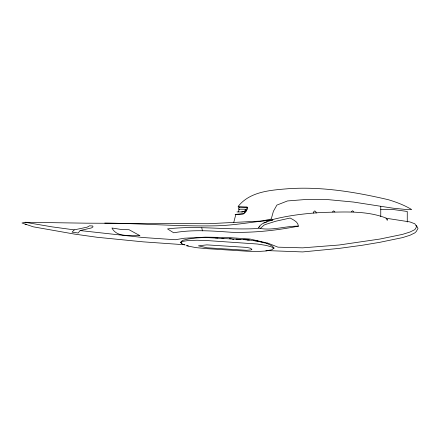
<?xml version="1.0" encoding="UTF-8"?>
<svg xmlns="http://www.w3.org/2000/svg" width="440" height="440" viewBox="0 0 440 440"><rect width="100%" height="100%" fill="white"/><g stroke="black" fill="none" stroke-linecap="round" stroke-linejoin="round"><path stroke-width="0.66" d="M298.337 226.149C298.386 221.925 293.2 219.769 290.125 218.037L275.66 221.249L265.755 224.384L264.176 225.011L260.414 228.322C229.488 230.665 198.363 225.203 167.524 228.91L173.69 232.804C192.731 229.367 212.388 230.934 231.578 232.287C254.029 232.848 276.359 230.5 298.337 226.149C285.934 225.979 273.856 230.329 261.421 228.663L260.414 228.322M185.169 244.987L182.606 244.277L180.521 242.352L182.468 240.405L188.331 238.975L197.181 237.903L207.719 237.353M313.39 213.081L313.555 211.948L314.765 210.854L315.975 211.948L316.14 213.081M233.734 222.53L235.791 214.555M207.691 237.611L248.221 239.899L257.906 241.186M239.344 209.215L238.244 211.91M258.033 241.351L258.533 241.269L253.528 240.603M235.593 214.335L243.744 213.785L245.933 211.514L246.939 209.732L247.258 207.427L239.371 207.141L238.282 209.215L245.24 209.215L245.344 210.727L243.98 211.613L242.193 211.91L236.99 211.91M258.462 241.423L267.014 243.469L267.267 243.023M332.453 211.926L333.663 210.821L334.873 211.915M351.357 211.838L352.561 210.738L353.771 211.833M268.422 250.349L271.645 249.865L274.048 248.061L272.322 246.048L267.014 243.469M80.13 230.566L78.128 233.002L72.078 232.139L74.228 229.873L87.192 227.145L89.573 225.803L92.681 225.99L93.033 226.848L91.454 227.931L80.13 230.566L143.198 237.534L175.274 239.734L184.465 238.211L205.376 237.149L227.782 237.507L250.184 239.058L268.213 243.265L277.959 247.159L302.649 247.847L339.064 245.009L379.951 239.041L402.518 234.377L409.915 232.051L414.854 229.631L416.592 226.765L414.854 223.79L409.915 221.925L385.918 218.213M238.359 206.179C250.179 191.411 270.765 190.157 288.178 188.722C321.954 186.412 355.685 192.077 388.471 199.744C396.517 202.202 404.476 205.167 411.686 209.566L406.566 209.539L392.992 208.181L353.485 202.054L326.843 199.513L305.602 199.513L287.469 200.948L276.887 205.095L273.416 211.25L271.238 219.005L263.626 220.655M259.941 226.474L258.55 227.651C261.586 222.052 268.835 221.749 274.01 219.203C289.971 215.204 306.361 213.439 322.751 212.394C343.833 212.058 366.069 210.304 386.117 218.075L387.629 220.105L386.678 219.813M180.598 242.704L182.655 241.379L188.463 240.515L197.137 240.235L207.361 240.587L257.279 244.013L265.93 245.377L271.695 246.966L273.702 248.545M273.51 248.364L274.048 248.061M263.791 223.009L267.075 221.788M272.751 219.901L259.842 221.122L208.076 223.729L86.026 223.174L25.069 222.272L22 223.009L33.38 226.848L74.228 234.053L97.13 237.276L143.198 241.852L184.465 244.75M265.837 250.734L267.13 250.542M241.637 211.91L243.744 211.613L245.344 210.727L245.24 209.215M272.795 219.967C253.127 221.639 233.706 225.66 213.873 225.847C177.463 226.419 141.136 223.438 104.748 223.08M267.025 250.916L257.642 251.526L246.747 251.196L207.048 248.672L196.141 247.643L186.78 245.867M247.242 239.916L248.221 239.899L243.496 239.602M380.76 209.446L392.612 209.446L407.259 211.464L407.259 221.997M235.114 214.555L243.122 213.966L245.702 211.525L246.884 209.616L247.258 207.141L246.884 206.96L237.98 206.833L239.371 207.141M25.069 224.246L26.411 224.285M215.144 237.82L217.844 237.99M221.892 238.244L223.916 238.37M229.317 238.711L231.341 238.838M236.071 239.135L240.796 239.431M248.193 239.96L249.453 240.064M266.877 250.58L302.649 251.933L339.064 248.402L362.285 245.251L379.951 242.286L402.518 237.617L409.915 235.296L414.854 232.876L416.262 231.512L418 228.41L416.262 225.258M74.228 229.873L51.981 226.848L25.069 222.272M259.204 241.406L261.894 241.945M186.45 245.339L188.37 245.872M232.524 239.184L233.789 239.635M180.521 242.352L181.94 243.287M201.773 227.849L202.461 230.885M380.76 206.365L380.76 216.519M251.845 249.255L251.202 249.926L246.51 250.294L206.811 247.77L198.446 245.828L206.861 244.871L246.56 247.396L250.283 248.16L251.845 249.255M139.849 235.609C130.653 234.685 117.211 238.095 111.942 228.008L122.023 229.603L129.052 229.719L139.849 235.609"/></g></svg>
